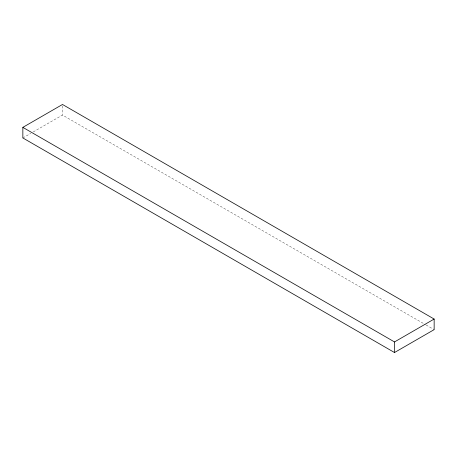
<?xml version="1.0" encoding="UTF-8"?>
<svg xmlns="http://www.w3.org/2000/svg" width="457" height="457" viewBox="0 0 457 457"><rect width="100%" height="100%" fill="white"/><g stroke="black" fill="none" stroke-linecap="round" stroke-linejoin="round"><path stroke-width="0.34" stroke-dasharray="2.29 1.71" d="M22.85 137.951L30.779 133.37M33.218 131.964L62.495 115.061L425.49 324.636M426.113 324.996L434.15 329.634M62.495 105.887L62.495 115.061"/><path stroke-width="0.69" d="M22.85 127.366L62.495 104.476L434.15 319.049L434.15 329.634L394.505 352.524L22.85 137.951L22.85 127.366L394.505 341.939L434.15 319.049M394.505 341.939L394.505 352.524"/></g></svg>
